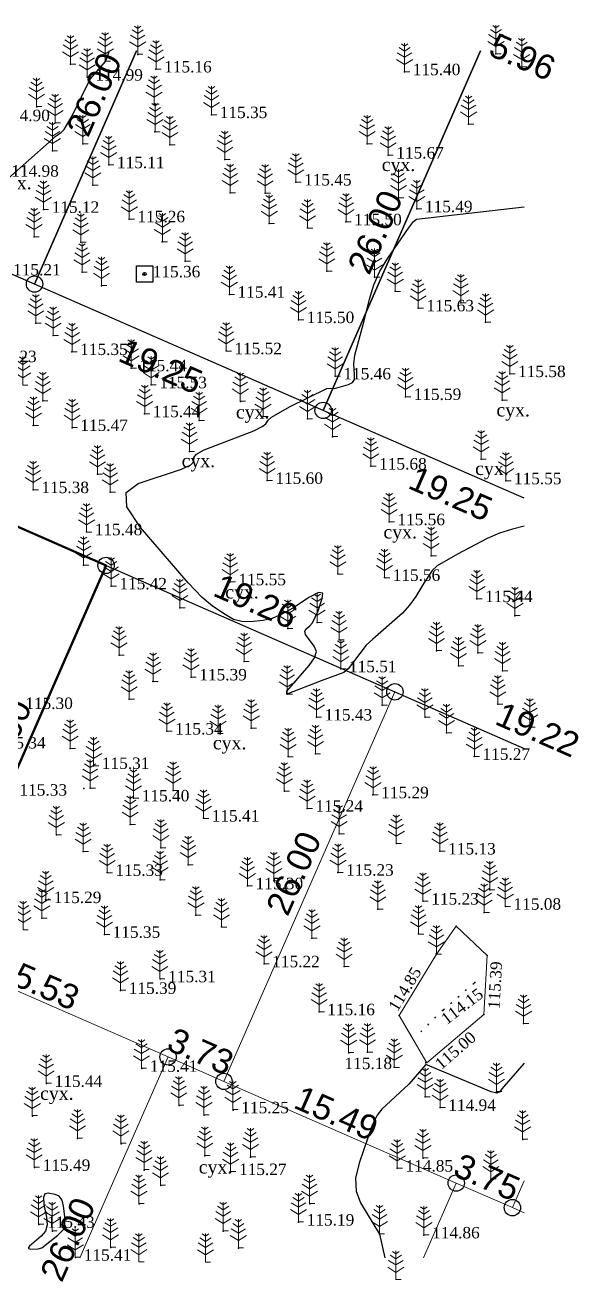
# Model space of a CAD drawing. Header units: millimetres. Extents: x 5405450.1 to 5405538.8, y 5524940.9 to 5525018.8.
# Drawn here: x 5405505 to 5405538.8, y 5524941.9 to 5525018.7 of the extents above; entities that cross this region are included whole.
import ezdxf
from ezdxf.enums import TextEntityAlignment as Align

# ---------------------------------------------------------------- set-up
doc = ezdxf.new("R2010")
doc.units = ezdxf.units.MM
doc.linetypes.add('HIDDEN', pattern=[0.5, 0, -0.5])
for name, color, linetype in [('SC007', 7, 'Continuous'), ('горизонтали', 42, 'Continuous'), ('Ділянки_Межі', 10, 'Continuous'), ('надписи', 7, 'Continuous'), ('отметки', 7, 'Continuous'), ('промеры', 185, 'Continuous'), ('Растительность', 7, 'Continuous')]:
    doc.layers.add(name, color=color, linetype=linetype)
for name, color, linetype, lineweight in [('Контур', 7, 'HIDDEN', 30), ('рельеф', 7, 'Continuous', 0), ('ТОЧКИ', 7, 'Continuous', 30)]:
    doc.layers.add(name, color=color, linetype=linetype, lineweight=lineweight)
doc.styles.get("Standard").update_dxf_attribs({"font": 'arial.ttf'})
doc.styles.add('times', font='times.ttf')
doc.linetypes.add('канава 0', pattern='A,0.9,0,["|",Standard,S=0.25,R=0,X=0,Y=0],0.1', length=1)

# ---------------------------------------------------------------- blocks, each defined once
blk = doc.blocks.new('SYMBOL902')
at = {"layer": 'SC007'}
blk.add_lwpolyline([(-1.25, -1.25), (-1.25, 1.25), (1.25, 1.25), (1.25, -1.25)], close=True, dxfattribs=at)
blk.add_circle((0, 0), 0.25, dxfattribs=at)
blk = doc.blocks.new('A$C51FE15A3')
at = {"layer": 'Растительность', "color": 94, "lineweight": 0}
for points in [[(-0.201, 1.726), (0, 1.584), (0.201, 1.726)], [(0, 1.75), (0, 0), (0.319, 0)], [(-0.447, 1.172), (0, 0.895), (0.447, 1.172)], [(-0.343, 1.489), (0, 1.267), (0.343, 1.489)], [(-0.493, 0.753), (0, 0.444), (0.493, 0.753)]]:
    blk.add_lwpolyline(points, dxfattribs=at)

msp = doc.modelspace()

# ---------------------------------------------------------------- linework, layer by layer
at = {"layer": 'горизонтали', "color": 32}
for points in [[(5405503.987, 5525009.322, 115), (5405506.457, 5525011.532, 115), (5405506.837, 5525011.882, 115), (5405507.197, 5525012.112, 115), (5405507.377, 5525012.292, 115), (5405507.867, 5525013.142, 115), (5405508.977, 5525015.372, 115), (5405509.907, 5525016.462, 115), (5405510.158, 5525017.104, 115)], [(5405512.037, 5524987.982, 115.5), (5405511.207, 5524989.232, 115.5), (5405511.167, 5524990.122, 115.5), (5405511.907, 5524990.662, 115.5), (5405514.547, 5524991.532, 115.5), (5405515.117, 5524991.802, 115.5), (5405515.307, 5524992.002, 115.5), (5405515.307, 5524992.262, 115.5), (5405515.467, 5524992.462, 115.5), (5405515.937, 5524992.732, 115.5), (5405518.957, 5524993.892, 115.5), (5405519.477, 5524994.142, 115.5), (5405519.707, 5524994.312, 115.5), (5405519.847, 5524994.532, 115.5), (5405520.047, 5524994.712, 115.5), (5405521.147, 5524995.342, 115.5), (5405523.417, 5524996.462, 115.5), (5405523.627, 5524996.502, 115.5), (5405523.887, 5524996.462, 115.5), (5405524.757, 5524996.722, 115.5), (5405524.987, 5524996.842, 115.5), (5405525.107, 5524997.032, 115.5), (5405525.127, 5524997.282, 115.5), (5405525.067, 5524997.982, 115.5), (5405525.147, 5524998.502, 115.5), (5405525.707, 5525000.602, 115.5), (5405526.027, 5525001.932, 115.5), (5405526.297, 5525002.802, 115.5), (5405526.667, 5525003.642, 115.5), (5405527.147, 5525004.442, 115.5), (5405528.407, 5525006.272, 115.5), (5405528.727, 5525006.672, 115.5), (5405528.897, 5525006.822, 115.5), (5405535.483, 5525007.567, 115.5)], [(5405535.483, 5524988.06, 115.5), (5405534.767, 5524987.872, 115.5), (5405533.977, 5524987.622, 115.5), (5405533.217, 5524987.312, 115.5), (5405531.407, 5524986.352, 115.5), (5405530.167, 5524985.632, 115.5), (5405529.867, 5524985.342, 115.5), (5405529.347, 5524984.572, 115.5), (5405528.857, 5524983.752, 115.5), (5405528.487, 5524983.232, 115.5), (5405528.047, 5524982.732, 115.5), (5405526.227, 5524981.162, 115.5), (5405525.837, 5524980.782, 115.5), (5405524.727, 5524979.332, 115.5), (5405524.467, 5524979.122, 115.5), (5405523.087, 5524978.612, 115.5), (5405520.987, 5524977.792, 115.5), (5405520.987, 5524977.982, 115.5), (5405522.347, 5524979.542, 115.5), (5405522.677, 5524980.012, 115.5), (5405522.787, 5524980.402, 115.5), (5405522.657, 5524980.732, 115.5), (5405522.127, 5524981.432, 115.5), (5405522.077, 5524981.642, 115.5), (5405522.167, 5524981.792, 115.5), (5405522.397, 5524981.962, 115.5), (5405522.557, 5524982.142, 115.5), (5405522.887, 5524982.892, 115.5), (5405523.147, 5524983.632, 115.5), (5405523.177, 5524983.972, 115.5), (5405522.917, 5524984.002, 115.5), (5405522.377, 5524983.722, 115.5), (5405521.347, 5524983.052, 115.5), (5405520.687, 5524982.672, 115.5), (5405520.087, 5524982.422, 115.5), (5405519.537, 5524982.302, 115.5), (5405518.747, 5524982.212, 115.5), (5405518.227, 5524982.222, 115.5), (5405517.717, 5524982.362, 115.5), (5405517.207, 5524982.652, 115.5), (5405516.447, 5524983.172, 115.5), (5405515.817, 5524983.702, 115.5), (5405514.957, 5524984.592, 115.5), (5405512.037, 5524987.982, 115.5)], [(5405535.483, 5524955.229, 115), (5405534.117, 5524953.662, 115), (5405533.987, 5524953.482, 115), (5405533.817, 5524953.402, 115), (5405533.467, 5524953.482, 115), (5405529.477, 5524955.162, 115), (5405528.427, 5524953.962, 115), (5405526.777, 5524952.422, 115), (5405526.497, 5524952.052, 115), (5405526.197, 5524951.442, 115), (5405525.397, 5524949.132, 115), (5405525.187, 5524948.212, 115), (5405525.217, 5524947.412, 115), (5405525.487, 5524946.712, 115), (5405526.647, 5524944.792, 115), (5405526.979, 5524943.351, 115)]]:
    msp.add_polyline3d(points, dxfattribs=at)
msp.add_polyline3d([(5405505.787, 5524943.882, 115.5), (5405506.007, 5524943.962, 115.5), (5405506.997, 5524944.722, 115.5), (5405507.357, 5524945.102, 115.5), (5405507.427, 5524945.242, 115.5), (5405507.417, 5524945.872, 115.5), (5405507.337, 5524946.502, 115.5), (5405507.247, 5524946.872, 115.5), (5405507.077, 5524947.102, 115.5), (5405506.837, 5524947.222, 115.5), (5405506.407, 5524947.292, 115.5), (5405506.197, 5524947.252, 115.5), (5405506.107, 5524947.022, 115.5), (5405506.147, 5524946.602, 115.5), (5405506.307, 5524945.832, 115.5), (5405506.337, 5524945.362, 115.5), (5405506.237, 5524944.972, 115.5), (5405505.977, 5524944.672, 115.5), (5405505.257, 5524944.062, 115.5), (5405505.187, 5524943.932, 115.5), (5405505.297, 5524943.872, 115.5), (5405505.787, 5524943.882, 115.5)], close=True, dxfattribs=at)
at = {"layer": 'Ділянки_Межі'}
for points in [[(5405511.807, 5525017.104), (5405505.569, 5525002.856), (5405485.626, 5525011.591), (5405482.819, 5525005.178), (5405470.203, 5525010.658)], [(5405532.82, 5525017.104), (5405523.203, 5524995.136), (5405505.569, 5525002.856)], [(5405505.569, 5525002.856), (5405511.807, 5525017.104)], [(5405523.203, 5524995.136), (5405532.82, 5525017.104)], [(5405535.483, 5524989.76), (5405523.203, 5524995.136)]]:
    msp.add_lwpolyline(points, dxfattribs=at)
at = {"layer": 'Ділянки_Межі', "lineweight": 25}
msp.add_lwpolyline([(5405535.483, 5524989.76), (5405523.203, 5524995.136), (5405505.569, 5525002.856), (5405485.626, 5525011.591), (5405482.819, 5525005.178), (5405480.011, 5524998.766), (5405492.281, 5524993.391), (5405509.94, 5524985.659), (5405527.584, 5524977.934), (5405535.483, 5524974.476)], dxfattribs=at)
at = {"layer": 'Ділянки_Межі', "lineweight": 50}
msp.add_lwpolyline([(5405481.853, 5524969.573), (5405492.281, 5524993.391), (5405509.94, 5524985.659), (5405499.497, 5524961.849), (5405496.065, 5524963.351)], close=True, dxfattribs=at)
at = {"layer": 'Ділянки_Межі', "lineweight": 0}
msp.add_lwpolyline([(5405499.497, 5524961.849), (5405509.94, 5524985.659), (5405527.584, 5524977.934), (5405517.141, 5524954.124), (5405513.725, 5524955.62)], close=True, dxfattribs=at)
for points in [[(5405517.141, 5524954.124), (5405527.584, 5524977.934), (5405535.483, 5524974.476)], [(5405487.309, 5524943.351), (5405496.065, 5524963.351), (5405499.497, 5524961.849), (5405513.725, 5524955.62), (5405508.344, 5524943.351)], [(5405508.344, 5524943.351), (5405513.725, 5524955.62), (5405517.141, 5524954.124), (5405531.332, 5524947.911), (5405529.335, 5524943.351)], [(5405535.483, 5524948.05), (5405534.764, 5524946.408), (5405531.332, 5524947.911), (5405517.141, 5524954.124)], [(5405529.335, 5524943.351), (5405531.332, 5524947.911), (5405534.764, 5524946.408), (5405535.483, 5524946.093)], [(5405534.764, 5524946.408), (5405535.483, 5524948.05)], [(5405535.483, 5524946.093), (5405534.764, 5524946.408)]]:
    msp.add_lwpolyline(points, dxfattribs=at)
at = {"layer": 'Контур', "color": 7, "linetype": 'HIDDEN'}
msp.add_lwpolyline([(5405529.169, 5524957.15), (5405530.53, 5524958.49), (5405532.465, 5524960.161)], dxfattribs=at)
at = {"layer": 'отметки', "color": 7}
for p in [(5405511.873, 5525016.895, 115.155), (5405533.758, 5525016.927, 115.416), (5405507.776, 5525016.295, 114.97), (5405509.889, 5525016.473, 114.999), (5405512.987, 5525015.99, 115.163), (5405535.333, 5525016.137, 115.413), (5405508.782, 5525015.491, 114.992), (5405528.178, 5525015.822, 115.4), (5405505.7, 5525013.691, 114.901), (5405512.867, 5525013.835, 115.167), (5405516.385, 5525013.2, 115.352), (5405506.838, 5525012.699, 114.973), (5405512.926, 5525012.157, 115.174), (5405532.091, 5525012.624, 115.501), (5405508.52, 5525011.429, 115.049), (5405513.844, 5525011.372, 115.195), (5405525.886, 5525011.424, 115.529), (5405506.66, 5525010.993, 115.025), (5405527.168, 5525010.729, 115.672), (5405510.103, 5525010.137, 115.115), (5405517.201, 5525010.462, 115.356), (5405521.533, 5525009.081, 115.452), (5405509.132, 5525008.897, 115.154), (5405517.518, 5525008.438, 115.345), (5405519.658, 5525008.415, 115.357), (5405506.116, 5525007.409, 115.124), (5405527.81, 5525008.129, 115.559), (5405528.921, 5525007.445, 115.492), (5405511.357, 5525006.831, 115.26), (5405524.596, 5525006.649, 115.5), (5405519.906, 5525006.555, 115.368), (5405522.248, 5525006.282, 115.444), (5405505.543, 5525005.744, 115.187), (5405508.399, 5525005.41, 115.243), (5405513.375, 5525005.444, 115.334), (5405508.47, 5525003.586, 115.303), (5405514.77, 5525004.255, 115.44), (5405523.428, 5525003.648, 115.481), (5405512.29, 5525003.466, 115.364), (5405512.29, 5525003.466, 115.364), (5405512.292, 5525003.461, 115.367), (5405526.337, 5525003.269, 115.499), (5405509.66, 5525002.757, 115.3), (5405517.471, 5525002.222, 115.408), (5405527.606, 5525002.414, 115.555), (5405529.011, 5525001.388, 115.631), (5405531.609, 5525001.705, 115.573), (5405521.696, 5525000.671, 115.503), (5405533.128, 5525000.517, 115.624), (5405505.645, 5525000.473, 115.364), (5405506.71, 5524999.707, 115.403), (5405507.857, 5524998.718, 115.347), (5405517.275, 5524998.765, 115.52), (5405511.469, 5524997.724, 115.444), (5405512.693, 5524996.69, 115.533), (5405523.94, 5524997.228, 115.464), (5405534.609, 5524997.368, 115.58), (5405528.231, 5524995.97, 115.588), (5405506.074, 5524995.718, 115.34), (5405518.144, 5524995.687, 115.504), (5405534.143, 5524995.763, 115.594), (5405512.296, 5524994.92, 115.441), (5405515.634, 5524994.507, 115.539), (5405519.531, 5524994.769, 115.48), (5405522.239, 5524994.621, 115.6), (5405505.495, 5524994.213, 115.331), (5405507.866, 5524994.077, 115.469), (5405523.775, 5524993.528, 115.63), (5405515.03, 5524992.626, 115.494), (5405532.854, 5524992.154, 115.543), (5405526.122, 5524991.719, 115.676), (5405509.413, 5524991.238, 115.469), (5405519.782, 5524990.84, 115.597), (5405534.356, 5524990.819, 115.547), (5405505.487, 5524990.28, 115.384), (5405510.193, 5524990.14, 115.5), (5405527.24, 5524988.317, 115.555), (5405508.745, 5524987.702, 115.477), (5405529.801, 5524986.247, 115.513), (5405508.567, 5524985.673, 115.491), (5405524.1, 5524985.135, 115.504), (5405510.252, 5524984.397, 115.422), (5405517.522, 5524984.649, 115.548), (5405526.949, 5524984.914, 115.559), (5405532.596, 5524983.617, 115.444), (5405514.446, 5524983.066, 115.468), (5405522.826, 5524982.179, 115.502), (5405534.916, 5524982.586, 115.442), (5405521.035, 5524981.807, 115.488), (5405524.171, 5524981.119, 115.531), (5405510.734, 5524980.184, 115.371), (5405518.373, 5524979.784, 115.456), (5405530.126, 5524980.449, 115.425), (5405532.656, 5524980.315, 115.368), (5405524.275, 5524979.332, 115.508), (5405531.475, 5524979.522, 115.458), (5405534.161, 5524979.224, 115.385), (5405512.806, 5524978.573, 115.394), (5405515.134, 5524978.833, 115.394), (5405511.353, 5524977.492, 115.322), (5405521.01, 5524977.796, 115.501), (5405526.81, 5524977.12, 115.425), (5405533.874, 5524977.175, 115.337), (5405522.791, 5524976.382, 115.433), (5405529.424, 5524976.39, 115.369), (5405513.656, 5524975.523, 115.337), (5405516.779, 5524975.377, 115.35), (5405518.808, 5524975.71, 115.402), (5405530.741, 5524975.429, 115.372), (5405507.754, 5524974.472, 115.319), (5405521.063, 5524973.972, 115.315), (5405522.734, 5524974.141, 115.351), (5405532.436, 5524973.976, 115.266), (5405509.18, 5524973.42, 115.308), (5405508.573, 5524972.034, 115.33), (5405508.97, 5524972.036, 115.329), (5405511.622, 5524971.438, 115.402), (5405514.039, 5524971.913, 115.348), (5405520.833, 5524971.861, 115.279), (5405526.246, 5524971.631, 115.29), (5405522.228, 5524970.807, 115.242), (5405511.415, 5524969.825, 115.357), (5405515.894, 5524970.205, 115.407), (5405506.904, 5524969.197, 115.365), (5405524.183, 5524969.254, 115.235), (5405513.277, 5524968.395, 115.392), (5405527.674, 5524968.663, 115.194), (5405508.538, 5524968.173, 115.355), (5405530.338, 5524968.195, 115.131), (5405510.006, 5524966.884, 115.333), (5405514.95, 5524967.357, 115.315), (5405524.105, 5524966.898, 115.226), (5405513.235, 5524966.436, 115.358), (5405518.571, 5524966.071, 115.302), (5405520.188, 5524966.387, 115.262), (5405506.247, 5524965.223, 115.29), (5405533.383, 5524965.835, 115.087), (5405526.541, 5524964.652, 115.167), (5405529.304, 5524965.131, 115.229), (5405533.043, 5524964.45, 115.191), (5405534.332, 5524964.817, 115.084), (5405506.018, 5524964.106, 115.355), (5405515.429, 5524964.284, 115.223), (5405509.841, 5524963.102, 115.351), (5405516.985, 5524963.564, 115.313), (5405522.516, 5524962.877, 115.176), (5405529.032, 5524963.133, 115.092), (5405531.318, 5524963.602, 115.124), (5405530.115, 5524961.915, 115.153), (5405533.231, 5524961.809, 115.175), (5405519.588, 5524961.3, 115.217), (5405524.476, 5524961.137, 115.192), (5405513.234, 5524960.383, 115.306), (5405532.465, 5524960.161, 113.883), (5405510.825, 5524959.675, 115.385), (5405522.955, 5524958.369, 115.164), (5405530.525, 5524958.486, 114.153), (5405527.851, 5524958.152, 114.846), (5405533.023, 5524958.213, 115.388), (5405535.448, 5524957.659, 115.075), (5405524.762, 5524955.877, 115.178), (5405525.91, 5524955.907, 115.088), (5405529.471, 5524955.253, 115.002), (5405512.115, 5524954.909, 115.414), (5405527.55, 5524954.986, 115.063), (5405506.296, 5524953.987, 115.444), (5405529.427, 5524953.185, 114.942), (5405533.798, 5524953.484, 115.004), (5405514.395, 5524952.65, 115.346), (5405517.7, 5524952.375, 115.247), (5405530.345, 5524952.523, 114.937), (5405505.44, 5524952.006, 115.433), (5405515.931, 5524952.058, 115.302), (5405508.201, 5524950.635, 115.465), (5405535.397, 5524950.577, 114.863), (5405510.856, 5524950.314, 115.404), (5405515.977, 5524949.577, 115.353), (5405518.772, 5524949.489, 115.137), (5405529.307, 5524949.432, 114.848), (5405505.567, 5524948.856, 115.486), (5405512.272, 5524948.707, 115.361), (5405517.561, 5524948.602, 115.266), (5405527.732, 5524948.813, 114.849), (5405513.276, 5524947.77, 115.317), (5405533.456, 5524948.149, 114.875), (5405511.964, 5524946.65, 115.383), (5405522.379, 5524946.645, 115.135), (5405505.833, 5524945.375, 115.429), (5405521.696, 5524945.514, 115.19), (5405506.662, 5524944.969, 115.522), (5405517.099, 5524944.978, 115.232), (5405526.644, 5524944.791, 115), (5405529.36, 5524944.729, 114.858), (5405510.22, 5524943.974, 115.341), (5405518.03, 5524943.934, 115.182), (5405508.079, 5524943.367, 115.412)]:
    msp.add_point(p, dxfattribs=at)
at = {"layer": 'рельеф', "color": 7, "linetype": 'канава 0'}
for points, elevation in [([(5405533.231, 5524961.809), (5405531.318, 5524963.602), (5405530.12, 5524961.91), (5405527.851, 5524958.152)], 115.175), ([(5405527.85, 5524958.15), (5405529.534, 5524955.25), (5405533.02, 5524958.21), (5405533.02, 5524958.21), (5405533.23, 5524961.81)], 114.85)]:
    msp.add_lwpolyline(points, dxfattribs=dict(at, elevation=elevation))
at = {"layer": 'ТОЧКИ'}
for centre in [(5405505.569, 5525002.856), (5405523.203, 5524995.136), (5405509.94, 5524985.659), (5405527.584, 5524977.934), (5405513.725, 5524955.62, 107.24), (5405517.141, 5524954.124, 107.24), (5405531.332, 5524947.911, 107.24), (5405534.764, 5524946.408, 107.24)]:
    msp.add_circle(centre, 0.5, dxfattribs=at)

# ---------------------------------------------------------------- block references
at = {"layer": 'отметки', "color": 7, "xscale": 0.400000000372529, "yscale": 0.400000000372529, "zscale": 0.400000000372529}
msp.add_blockref('SYMBOL902', (5405512.29, 5525003.47, 115.36), dxfattribs=at)
at = {"layer": 'Растительность', "color": 7}
for p in [(5405509.89, 5525016.48, 115), (5405511.87, 5525016.9, 115.16), (5405533.76, 5525016.93, 115.42), (5405507.77, 5525016.3, 114.97), (5405512.99, 5525015.99, 115.16), (5405528.18, 5525015.82, 115.4), (5405535.33, 5525016.14, 115.41), (5405508.78, 5525015.5, 114.99), (5405505.69, 5525013.7, 114.9), (5405512.87, 5525013.84, 115.17), (5405506.83, 5525012.71, 114.97), (5405516.38, 5525013.2, 115.35), (5405532.09, 5525012.62, 115.5), (5405512.93, 5525012.16, 115.17), (5405508.52, 5525011.43, 115.05), (5405513.84, 5525011.37, 115.19), (5405525.89, 5525011.42, 115.53), (5405506.66, 5525011, 115.03), (5405517.2, 5525010.46, 115.36), (5405527.17, 5525010.73, 115.67), (5405510.1, 5525010.14, 115.11), (5405509.13, 5525008.9, 115.15), (5405521.53, 5525009.08, 115.45), (5405517.52, 5525008.44, 115.34), (5405519.66, 5525008.41, 115.36), (5405527.81, 5525008.13, 115.56), (5405506.11, 5525007.41, 115.12), (5405528.92, 5525007.45, 115.49), (5405511.36, 5525006.83, 115.26), (5405519.91, 5525006.55, 115.37), (5405524.6, 5525006.65, 115.5), (5405505.54, 5525005.75, 115.19), (5405522.25, 5525006.28, 115.44), (5405508.4, 5525005.41, 115.24), (5405513.38, 5525005.44, 115.33), (5405514.77, 5525004.26, 115.44), (5405508.47, 5525003.59, 115.3), (5405523.43, 5525003.65, 115.48), (5405509.66, 5525002.76, 115.3), (5405526.34, 5525003.27, 115.5), (5405517.47, 5525002.22, 115.41), (5405527.61, 5525002.41, 115.55), (5405529.01, 5525001.39, 115.63), (5405531.61, 5525001.7, 115.57), (5405505.65, 5525000.47, 115.36), (5405521.7, 5525000.67, 115.5), (5405533.13, 5525000.52, 115.62), (5405506.71, 5524999.71, 115.4), (5405517.28, 5524998.76, 115.52), (5405507.86, 5524998.72, 115.35), (5405511.47, 5524997.72, 115.44), (5405523.94, 5524997.23, 115.46), (5405534.61, 5524997.37, 115.58), (5405504.85, 5524996.68, 115.34), (5405512.69, 5524996.69, 115.53), (5405506.07, 5524995.72, 115.34), (5405518.14, 5524995.69, 115.5), (5405528.23, 5524995.97, 115.59), (5405534.14, 5524995.76, 115.59), (5405512.3, 5524994.92, 115.44), (5405505.5, 5524994.21, 115.33), (5405515.63, 5524994.51, 115.54), (5405519.53, 5524994.77, 115.48), (5405522.24, 5524994.62, 115.6), (5405507.87, 5524994.08, 115.47), (5405523.78, 5524993.53, 115.63), (5405515.03, 5524992.63, 115.49), (5405532.85, 5524992.15, 115.54), (5405509.41, 5524991.24, 115.47), (5405526.12, 5524991.72, 115.68), (5405519.78, 5524990.84, 115.6), (5405534.36, 5524990.82, 115.55), (5405505.49, 5524990.28, 115.38), (5405510.19, 5524990.14, 115.5), (5405527.24, 5524988.32, 115.56), (5405508.75, 5524987.7, 115.48), (5405529.8, 5524986.25, 115.51), (5405508.57, 5524985.67, 115.49), (5405524.1, 5524985.13, 115.5), (5405526.95, 5524984.91, 115.56), (5405510.25, 5524984.4, 115.42), (5405517.52, 5524984.65, 115.55), (5405532.6, 5524983.62, 115.44), (5405514.45, 5524983.07, 115.47), (5405522.83, 5524982.18, 115.5), (5405534.92, 5524982.59, 115.44), (5405521.04, 5524981.81, 115.49), (5405524.17, 5524981.12, 115.53), (5405530.13, 5524980.45, 115.42), (5405532.66, 5524980.31, 115.37), (5405510.73, 5524980.18, 115.37), (5405518.37, 5524979.78, 115.46), (5405515.13, 5524978.83, 115.39), (5405524.28, 5524979.33, 115.51), (5405531.47, 5524979.52, 115.46), (5405534.16, 5524979.22, 115.38), (5405512.81, 5524978.57, 115.39), (5405511.35, 5524977.49, 115.32), (5405521.01, 5524977.8, 115.5), (5405526.81, 5524977.12, 115.42), (5405533.87, 5524977.18, 115.34), (5405518.81, 5524975.71, 115.4), (5405522.79, 5524976.38, 115.43), (5405529.42, 5524976.39, 115.37), (5405535.83, 5524975.77, 115.29), (5405513.66, 5524975.52, 115.34), (5405516.78, 5524975.38, 115.35), (5405530.74, 5524975.43, 115.37), (5405507.75, 5524974.47, 115.32), (5405509.18, 5524973.42, 115.31), (5405521.06, 5524973.97, 115.31), (5405522.73, 5524974.14, 115.35), (5405532.44, 5524973.98, 115.27), (5405508.97, 5524972.04, 115.33), (5405514.04, 5524971.91, 115.35), (5405520.83, 5524971.86, 115.28), (5405511.62, 5524971.44, 115.4), (5405526.25, 5524971.63, 115.29), (5405522.23, 5524970.81, 115.24), (5405511.41, 5524969.83, 115.36), (5405515.89, 5524970.2, 115.41), (5405506.9, 5524969.2, 115.37), (5405524.18, 5524969.25, 115.24), (5405508.54, 5524968.17, 115.35), (5405513.28, 5524968.39, 115.39), (5405527.67, 5524968.66, 115.19), (5405530.34, 5524968.19, 115.13), (5405514.95, 5524967.36, 115.32), (5405510.01, 5524966.88, 115.33), (5405524.11, 5524966.9, 115.23), (5405513.24, 5524966.44, 115.36), (5405518.57, 5524966.07, 115.3), (5405520.19, 5524966.39, 115.26), (5405533.38, 5524965.83, 115.09), (5405506.25, 5524965.22, 115.29), (5405529.3, 5524965.13, 115.23), (5405515.43, 5524964.28, 115.22), (5405526.54, 5524964.65, 115.17), (5405533.04, 5524964.45, 115.19), (5405534.33, 5524964.82, 115.08), (5405506.02, 5524964.11, 115.35), (5405516.99, 5524963.56, 115.31), (5405504.87, 5524963.39, 115.31), (5405509.84, 5524963.1, 115.35), (5405522.52, 5524962.88, 115.18), (5405529.03, 5524963.13, 115.09), (5405530.12, 5524961.91, 115.15), (5405519.59, 5524961.3, 115.22), (5405524.48, 5524961.14, 115.19), (5405513.22, 5524960.4, 115.31), (5405510.82, 5524959.7, 115.39), (5405522.96, 5524958.37, 115.16), (5405535.45, 5524957.66, 115.07), (5405524.76, 5524955.9, 115.18), (5405525.91, 5524955.91, 115.09), (5405527.55, 5524954.98, 115.06), (5405512.1, 5524954.93, 115.42), (5405506.28, 5524954.01, 115.44), (5405533.79, 5524953.5, 115), (5405514.38, 5524952.67, 115.35), (5405529.43, 5524953.18, 114.94), (5405505.43, 5524952.03, 115.43), (5405515.92, 5524952.08, 115.3), (5405517.69, 5524952.4, 115.25), (5405530.35, 5524952.52, 114.94), (5405508.19, 5524950.66, 115.47), (5405535.39, 5524950.59, 114.86), (5405510.84, 5524950.34, 115.4), (5405515.97, 5524949.6, 115.35), (5405505.55, 5524948.88, 115.49), (5405518.76, 5524949.51, 115.14), (5405527.73, 5524948.83, 114.85), (5405529.3, 5524949.45, 114.85), (5405512.26, 5524948.73, 115.36), (5405517.55, 5524948.62, 115.27), (5405533.45, 5524948.16, 114.88), (5405513.26, 5524947.79, 115.32), (5405511.95, 5524946.67, 115.38), (5405522.37, 5524946.67, 115.14), (5405505.82, 5524945.4, 115.43), (5405506.64, 5524944.99, 115.52), (5405517.09, 5524945, 115.23), (5405521.69, 5524945.54, 115.19), (5405526.64, 5524944.81, 115), (5405529.36, 5524944.74, 114.86), (5405510.21, 5524944, 115.34), (5405518.02, 5524943.95, 115.18), (5405508.06, 5524943.39, 115.41), (5405511.94, 5524943.09, 115.35), (5405516.01, 5524943.08, 115.27), (5405527.64, 5524942.01, 114.99)]:
    msp.add_blockref('A$C51FE15A3', p, dxfattribs=at)

# ---------------------------------------------------------------- texts
at = {"layer": 'надписи', "color": 7, "style": 'times'}
for p in [(5405526.782, 5525010.56, 111.861), (5405503.342, 5525009.449, 111.861), (5405517.872, 5524995.435, 111.861), (5405533.788, 5524995.563, 111.861), (5405514.555, 5524992.461, 111.861), (5405532.489, 5524991.985, 111.861), (5405526.887, 5524988.106, 111.861), (5405517.219, 5524984.439, 111.861), (5405516.466, 5524975.218, 111.861), (5405505.91, 5524953.797, 111.861), (5405515.602, 5524949.294, 111.861)]:
    msp.add_text('сух.', height=0.8, dxfattribs=at).set_placement(p, align=Align.TOP_LEFT)
at = {"layer": 'отметки', "color": 7, "style": 'times'}
for s, p in [('114.99', (5405509.282, 5525015.991, 114.992)), ('115.16', (5405513.487, 5525016.49, 115.163)), ('115.40', (5405528.678, 5525016.322, 115.4)), ('115.35', (5405516.885, 5525013.7, 115.352)), ('114.90', (5405503.599, 5525013.512, 114.901)), ('115.11', (5405510.603, 5525010.637, 115.115)), ('115.67', (5405527.668, 5525011.229, 115.672)), ('114.98', (5405504.145, 5525010.118, 114.979)), ('115.45', (5405522.033, 5525009.581, 115.452)), ('115.12', (5405506.616, 5525007.909, 115.124)), ('115.49', (5405529.421, 5525007.945, 115.492)), ('115.26', (5405511.857, 5525007.331, 115.26)), ('115.50', (5405525.096, 5525007.149, 115.5)), ('115.21', (5405504.26, 5525004.084, 115.214)), ('115.36', (5405512.79, 5525003.966, 115.364)), ('115.36', (5405512.79, 5525003.966, 115.364)), ('115.41', (5405517.971, 5525002.722, 115.408)), ('115.63', (5405529.511, 5525001.888, 115.631)), ('115.50', (5405522.196, 5525001.171, 115.503)), ('115.35', (5405508.357, 5524999.218, 115.347)), ('115.52', (5405517.775, 5524999.265, 115.52)), ('115.23', (5405502.793, 5524998.783, 115.226)), ('115.44', (5405511.969, 5524998.224, 115.444)), ('115.46', (5405524.44, 5524997.728, 115.464)), ('115.58', (5405535.109, 5524997.868, 115.58)), ('115.53', (5405513.193, 5524997.19, 115.533)), ('115.59', (5405528.731, 5524996.47, 115.588)), ('115.44', (5405512.796, 5524995.42, 115.441)), ('115.47', (5405508.366, 5524994.577, 115.469)), ('115.68', (5405526.622, 5524992.219, 115.676)), ('115.60', (5405520.282, 5524991.34, 115.597)), ('115.55', (5405534.856, 5524991.319, 115.547)), ('115.38', (5405505.987, 5524990.78, 115.384)), ('115.48', (5405509.245, 5524988.202, 115.477)), ('115.56', (5405527.74, 5524988.817, 115.555)), ('115.55', (5405518.022, 5524985.149, 115.548)), ('115.56', (5405527.449, 5524985.414, 115.559)), ('115.42', (5405510.752, 5524984.897, 115.422)), ('115.44', (5405533.096, 5524984.117, 115.444)), ('115.51', (5405524.775, 5524979.832, 115.508)), ('115.39', (5405515.634, 5524979.333, 115.394)), ('115.30', (5405505.003, 5524977.584, 115.296)), ('115.43', (5405523.291, 5524976.882, 115.433)), ('115.34', (5405514.156, 5524976.023, 115.337)), ('115.34', (5405503.341, 5524975.172, 115.339)), ('115.27', (5405532.936, 5524974.476, 115.266)), ('115.31', (5405509.68, 5524973.92, 115.308)), ('115.33', (5405504.647, 5524972.29, 115.325)), ('115.29', (5405526.746, 5524972.131, 115.29)), ('115.40', (5405512.122, 5524971.938, 115.402)), ('115.24', (5405522.728, 5524971.307, 115.242)), ('115.41', (5405516.394, 5524970.705, 115.407)), ('115.13', (5405530.838, 5524968.695, 115.131)), ('115.33', (5405510.506, 5524967.384, 115.333)), ('115.23', (5405524.605, 5524967.398, 115.226)), ('115.30', (5405519.071, 5524966.571, 115.302)), ('115.29', (5405506.747, 5524965.723, 115.29)), ('115.23', (5405529.804, 5524965.631, 115.229)), ('115.08', (5405534.832, 5524965.317, 115.084)), ('115.35', (5405510.341, 5524963.602, 115.351)), ('115.22', (5405520.088, 5524961.8, 115.217)), ('115.31', (5405513.734, 5524960.883, 115.306)), ('115.39', (5405511.325, 5524960.175, 115.385)), ('115.16', (5405523.455, 5524958.869, 115.164)), ('115.41', (5405512.615, 5524955.409, 115.414)), ('115.18', (5405524.505, 5524955.576, 115.178)), ('115.44', (5405506.796, 5524954.487, 115.444)), ('115.25', (5405518.2, 5524952.875, 115.247)), ('114.94', (5405530.845, 5524953.023, 114.937)), ('115.49', (5405506.067, 5524949.356, 115.486)), ('115.27', (5405518.061, 5524949.102, 115.266)), ('114.85', (5405528.232, 5524949.313, 114.849)), ('115.19', (5405522.196, 5524946.014, 115.19)), ('115.43', (5405506.333, 5524945.875, 115.429)), ('114.86', (5405529.86, 5524945.229, 114.858)), ('115.41', (5405508.579, 5524943.867, 115.412))]:
    msp.add_text(s, height=0.7, dxfattribs=at).set_placement(p, align=Align.TOP_LEFT)
for s, rotation, p in [('115.39', 86.66153, (5405533.271, 5524958.574, 115.388)), ('114.85', 58.88431, (5405527.139, 5524958.704, 114.846)), ('114.15', 37.25803, (5405530.321, 5524958.116, 114.153)), ('115.00', 40.8254, (5405529.951, 5524955.334, 115.002))]:
    msp.add_text(s, height=0.7, rotation=rotation, dxfattribs=at).set_placement(p, align=Align.TOP_LEFT)
at = {"layer": 'промеры', "char_height": 1.5, "attachment_point": 1}
for s, insert, rotation in [('5.96', (5405533.817, 5525018.253), 336.35584), ('26.00', (5405507.464, 5525012.355, 107.24), 66.37949), ('26.00', (5405524.638, 5525003.938), 66.37949), ('19.25', (5405511.19, 5524999.563), 336.35584), ('19.25', (5405528.902, 5524991.789), 336.35584), ('19.26', (5405516.994, 5524985.214), 336.35584), ('26.00', (5405501.965, 5524972.833, 107.24), 66.37949), ('19.22', (5405534.215, 5524977.365), 336.35584), ('26.00', (5405519.659, 5524964.752), 66.37949), ('15.53', (5405503.666, 5524961.907), 336.35584), ('3.73', (5405514.156, 5524957.467), 336.35584), ('15.49', (5405521.911, 5524953.919), 336.35584), ('3.75', (5405531.653, 5524949.779), 336.35584), ('26.00', (5405505.857, 5524942.377), 66.37949)]:
    msp.add_mtext(s, dxfattribs=dict(at, insert=insert, rotation=rotation))

doc.saveas('drawing.dxf')
